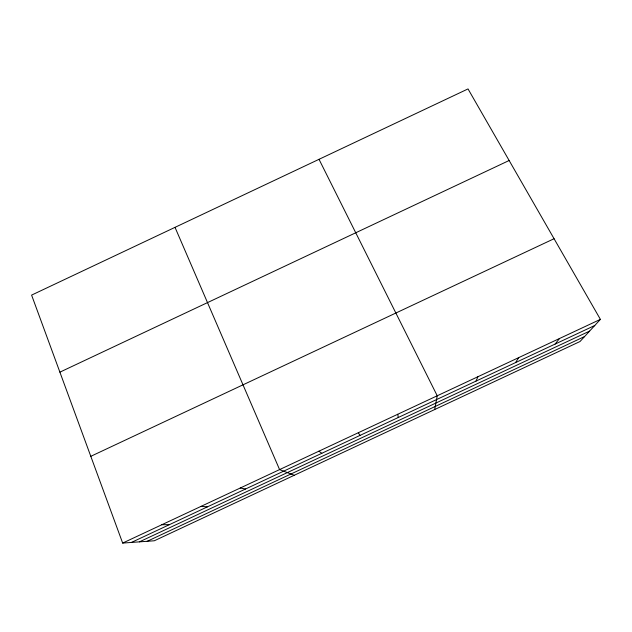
<?xml version="1.0" encoding="UTF-8"?>
<svg xmlns="http://www.w3.org/2000/svg" width="632" height="632" viewBox="0 0 632 632"><rect width="100%" height="100%" fill="white"/><g stroke="black" fill="none" stroke-linecap="round" stroke-linejoin="round"><path stroke-width="0.95" d="M434.698 409.536L437.233 395.774L319.026 159.319M476.022 381.096L477.95 376.712M515.554 362.586L518.722 357.625M555.133 344.061L559.533 338.507M600.4 319.373L580.018 341.517L154.319 540.771L122.663 543.078L31.6 295.105L468.02 88.922L600.4 319.373L122.663 543.078M59.898 372.153L509.139 160.504M90.803 456.32L554.067 238.722M131.424 542.438L594.759 325.504M139.411 541.853L589.617 331.097M147.185 541.292L584.608 336.532M161.824 524.734L169.416 524.647M201.039 506.374L207.446 506.84M240.294 487.991L245.524 489.018M294.228 475.288L279.589 469.592L175.017 227.346M318.939 451.169L321.799 453.302M358.32 432.73L360.003 435.416M397.757 414.26L398.247 417.515"/></g></svg>
